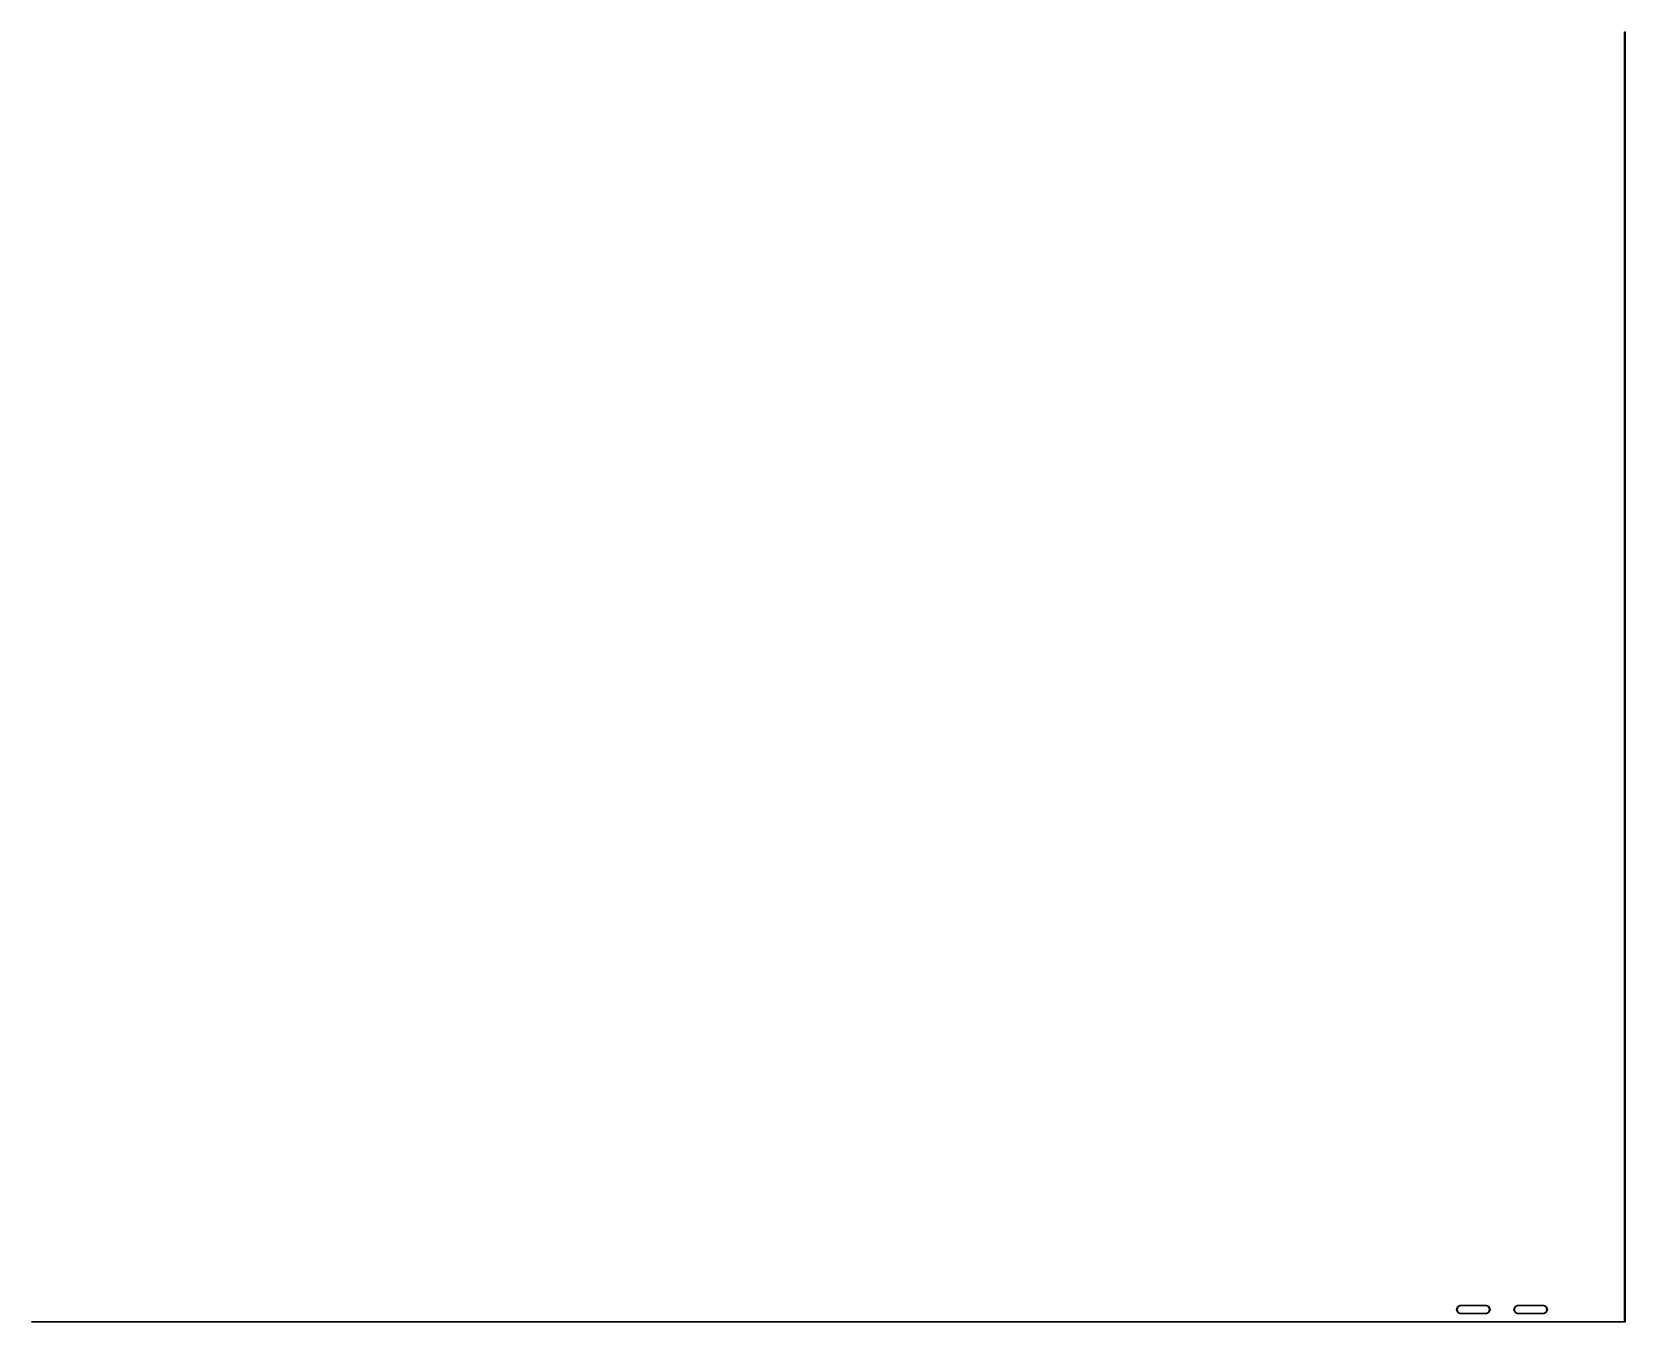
# Model space of a CAD drawing. Extents: x -6.5 to 3.23, y -1.27 to 6.61.
import ezdxf

# ---------------------------------------------------------------- set-up
doc = ezdxf.new("R2010")
doc.units = 0
doc.header["$MEASUREMENT"] = 0
doc.layers.add('BLACK', color=7, linetype='CONTINUOUS')

msp = doc.modelspace()

# ---------------------------------------------------------------- linework, layer by layer
at = {"layer": 'BLACK', "linetype": 'CONTINUOUS'}
for p, q in [((3.22854, 6.60974), (3.22912, 6.61114)), ((3.22854, -1.26329), (3.22854, 6.60974)), ((3.22912, 6.61114), (3.23051, 6.61171)), ((3.23051, 6.61171), (3.2319, 6.61114)), ((3.2319, 6.61114), (3.23248, 6.60974)), ((3.23248, 6.60974), (3.23248, -1.26526)), ((2.2137, -1.16917), (2.21881, -1.16596)), ((2.21881, -1.16596), (2.22451, -1.16396)), ((2.22451, -1.16396), (2.23051, -1.16329)), ((2.23024, -1.16711), (2.22535, -1.16766)), ((2.23051, -1.16722), (2.23024, -1.16711)), ((2.23051, -1.16329), (2.38051, -1.16329)), ((2.38051, -1.16722), (2.23051, -1.16722)), ((2.38051, -1.16329), (2.38651, -1.16396)), ((2.38079, -1.16711), (2.38051, -1.16722)), ((2.38567, -1.16766), (2.38079, -1.16711)), ((2.38651, -1.16396), (2.39221, -1.16596)), ((2.39221, -1.16596), (2.39733, -1.16917)), ((2.5637, -1.16917), (2.56881, -1.16596)), ((2.56881, -1.16596), (2.57451, -1.16396)), ((2.57451, -1.16396), (2.58051, -1.16329)), ((2.58024, -1.16711), (2.57535, -1.16766)), ((2.58051, -1.16722), (2.58024, -1.16711)), ((2.58051, -1.16329), (2.73051, -1.16329)), ((2.73051, -1.16722), (2.58051, -1.16722)), ((2.73051, -1.16329), (2.73651, -1.16396)), ((2.73079, -1.16711), (2.73051, -1.16722)), ((2.73567, -1.16766), (2.73079, -1.16711)), ((2.73651, -1.16396), (2.74221, -1.16596)), ((2.74221, -1.16596), (2.74733, -1.16917)), ((-6.49646, -1.26526), (-6.49588, -1.26386)), ((-6.49588, -1.26386), (-6.49449, -1.26329)), ((-6.49449, -1.26329), (3.22854, -1.26329)), ((2.20354, -1.19026), (2.20422, -1.18425)), ((2.20422, -1.19626), (2.20354, -1.19026)), ((2.20354, -1.19026), (2.20354, -1.19026)), ((2.20354, -1.19026), (2.20354, -1.19026)), ((2.20354, -1.19026), (2.20354, -1.19026)), ((2.20422, -1.18425), (2.20621, -1.17855)), ((2.20621, -1.20196), (2.20422, -1.19626)), ((2.20621, -1.17855), (2.20943, -1.17344)), ((2.20943, -1.20707), (2.20621, -1.20196)), ((2.20792, -1.1851), (2.20737, -1.18998)), ((2.20737, -1.18998), (2.20748, -1.19026)), ((2.20748, -1.19026), (2.20737, -1.19053)), ((2.20737, -1.19053), (2.20792, -1.19541)), ((2.20748, -1.19026), (2.20748, -1.19026)), ((2.20748, -1.19026), (2.20748, -1.19026)), ((2.20963, -1.1802), (2.20792, -1.1851)), ((2.20792, -1.19541), (2.20963, -1.20031)), ((2.20943, -1.17344), (2.2137, -1.16917)), ((2.2137, -1.21134), (2.20943, -1.20707)), ((2.21239, -1.17581), (2.20963, -1.1802)), ((2.20963, -1.20031), (2.21239, -1.20471)), ((2.21606, -1.17214), (2.21239, -1.17581)), ((2.21239, -1.20471), (2.21606, -1.20838)), ((2.21881, -1.21455), (2.2137, -1.21134)), ((2.22046, -1.16937), (2.21606, -1.17214)), ((2.21606, -1.20838), (2.22045, -1.21114)), ((2.22451, -1.21655), (2.21881, -1.21455)), ((2.22045, -1.21114), (2.22535, -1.21285)), ((2.22535, -1.16766), (2.22046, -1.16937)), ((2.23051, -1.21722), (2.22451, -1.21655)), ((2.22535, -1.21285), (2.23023, -1.2134)), ((2.23023, -1.2134), (2.23051, -1.21329)), ((2.23051, -1.21329), (2.23051, -1.21329)), ((2.23051, -1.21329), (2.23051, -1.21329)), ((2.23051, -1.21329), (2.38051, -1.21329)), ((2.38051, -1.21722), (2.23051, -1.21722)), ((2.23051, -1.21722), (2.23051, -1.21722)), ((2.23051, -1.21722), (2.23051, -1.21722)), ((2.38051, -1.21329), (2.38051, -1.21329)), ((2.38051, -1.21329), (2.38051, -1.21329)), ((2.38051, -1.21329), (2.38079, -1.2134)), ((2.38651, -1.21655), (2.38051, -1.21722)), ((2.38051, -1.21722), (2.38051, -1.21722)), ((2.38051, -1.21722), (2.38051, -1.21722)), ((2.38051, -1.21722), (2.38051, -1.21722)), ((2.38079, -1.2134), (2.38567, -1.21285)), ((2.39057, -1.16937), (2.38567, -1.16766)), ((2.38567, -1.21285), (2.39057, -1.21114)), ((2.39221, -1.21455), (2.38651, -1.21655)), ((2.39496, -1.17214), (2.39057, -1.16937)), ((2.39057, -1.21114), (2.39496, -1.20838)), ((2.39733, -1.21134), (2.39221, -1.21455)), ((2.39863, -1.17581), (2.39496, -1.17214)), ((2.39496, -1.20838), (2.39863, -1.20471)), ((2.39733, -1.16917), (2.4016, -1.17344)), ((2.4016, -1.20707), (2.39733, -1.21134)), ((2.40139, -1.1802), (2.39863, -1.17581)), ((2.39863, -1.20471), (2.40139, -1.20031)), ((2.40311, -1.1851), (2.40139, -1.1802)), ((2.40139, -1.20031), (2.40311, -1.19541)), ((2.4016, -1.17344), (2.40481, -1.17855)), ((2.40481, -1.20196), (2.4016, -1.20707)), ((2.40366, -1.18998), (2.40311, -1.1851)), ((2.40311, -1.19541), (2.40366, -1.19053)), ((2.40354, -1.19026), (2.40366, -1.18998)), ((2.40366, -1.19053), (2.40354, -1.19026)), ((2.40481, -1.17855), (2.4068, -1.18425)), ((2.4068, -1.19626), (2.40481, -1.20196)), ((2.4068, -1.18425), (2.40748, -1.19026)), ((2.40748, -1.19026), (2.4068, -1.19626)), ((2.40748, -1.19026), (2.40748, -1.19026)), ((2.55354, -1.19026), (2.55422, -1.18425)), ((2.55422, -1.19626), (2.55354, -1.19026)), ((2.55354, -1.19026), (2.55354, -1.19026)), ((2.55354, -1.19026), (2.55354, -1.19026)), ((2.55354, -1.19026), (2.55354, -1.19026)), ((2.55422, -1.18425), (2.55621, -1.17855)), ((2.55621, -1.20196), (2.55422, -1.19626)), ((2.55621, -1.17855), (2.55943, -1.17344)), ((2.55943, -1.20707), (2.55621, -1.20196)), ((2.55792, -1.1851), (2.55737, -1.18998)), ((2.55737, -1.18998), (2.55748, -1.19026)), ((2.55748, -1.19026), (2.55737, -1.19053)), ((2.55737, -1.19053), (2.55792, -1.19541)), ((2.55748, -1.19026), (2.55748, -1.19026)), ((2.55748, -1.19026), (2.55748, -1.19026)), ((2.55963, -1.1802), (2.55792, -1.1851)), ((2.55792, -1.19541), (2.55963, -1.20031)), ((2.55943, -1.17344), (2.5637, -1.16917)), ((2.5637, -1.21134), (2.55943, -1.20707)), ((2.56239, -1.17581), (2.55963, -1.1802)), ((2.55963, -1.20031), (2.56239, -1.20471)), ((2.56606, -1.17214), (2.56239, -1.17581)), ((2.56239, -1.20471), (2.56606, -1.20838)), ((2.56881, -1.21455), (2.5637, -1.21134)), ((2.57046, -1.16937), (2.56606, -1.17214)), ((2.56606, -1.20838), (2.57045, -1.21114)), ((2.57451, -1.21655), (2.56881, -1.21455)), ((2.57045, -1.21114), (2.57535, -1.21285)), ((2.57535, -1.16766), (2.57046, -1.16937)), ((2.58051, -1.21722), (2.57451, -1.21655)), ((2.57535, -1.21285), (2.58024, -1.2134)), ((2.58024, -1.2134), (2.58051, -1.21329)), ((2.58051, -1.21329), (2.58051, -1.21329)), ((2.58051, -1.21329), (2.58051, -1.21329)), ((2.58051, -1.21329), (2.73051, -1.21329)), ((2.73051, -1.21722), (2.58051, -1.21722)), ((2.58051, -1.21722), (2.58051, -1.21722)), ((2.58051, -1.21722), (2.58051, -1.21722)), ((2.73051, -1.21329), (2.73051, -1.21329)), ((2.73051, -1.21329), (2.73051, -1.21329)), ((2.73051, -1.21329), (2.73079, -1.2134)), ((2.73651, -1.21655), (2.73051, -1.21722)), ((2.73051, -1.21722), (2.73051, -1.21722)), ((2.73051, -1.21722), (2.73051, -1.21722)), ((2.73051, -1.21722), (2.73051, -1.21722)), ((2.73079, -1.2134), (2.73567, -1.21285)), ((2.74057, -1.16937), (2.73567, -1.16766)), ((2.73567, -1.21285), (2.74057, -1.21114)), ((2.74221, -1.21455), (2.73651, -1.21655)), ((2.74496, -1.17214), (2.74057, -1.16937)), ((2.74057, -1.21114), (2.74496, -1.20838)), ((2.74733, -1.21134), (2.74221, -1.21455)), ((2.74863, -1.17581), (2.74496, -1.17214)), ((2.74496, -1.20838), (2.74863, -1.20471)), ((2.74733, -1.16917), (2.7516, -1.17344)), ((2.7516, -1.20707), (2.74733, -1.21134)), ((2.75139, -1.1802), (2.74863, -1.17581)), ((2.74863, -1.20471), (2.75139, -1.20031)), ((2.75311, -1.1851), (2.75139, -1.1802)), ((2.75139, -1.20031), (2.75311, -1.19541)), ((2.7516, -1.17344), (2.75481, -1.17855)), ((2.75481, -1.20196), (2.7516, -1.20707)), ((2.75366, -1.18998), (2.75311, -1.1851)), ((2.75311, -1.19541), (2.75366, -1.19053)), ((2.75354, -1.19026), (2.75366, -1.18998)), ((2.75366, -1.19053), (2.75354, -1.19026)), ((2.75481, -1.17855), (2.7568, -1.18425)), ((2.7568, -1.19626), (2.75481, -1.20196)), ((2.7568, -1.18425), (2.75748, -1.19026)), ((2.75748, -1.19026), (2.7568, -1.19626)), ((2.75748, -1.19026), (2.75748, -1.19026)), ((-6.49588, -1.26665), (-6.49646, -1.26526)), ((-6.49449, -1.26722), (-6.49588, -1.26665)), ((3.23051, -1.26722), (-6.49449, -1.26722)), ((3.2319, -1.26665), (3.23051, -1.26722)), ((3.23248, -1.26526), (3.2319, -1.26665))]:
    msp.add_line(p, q, dxfattribs=at)

doc.saveas('drawing.dxf')
